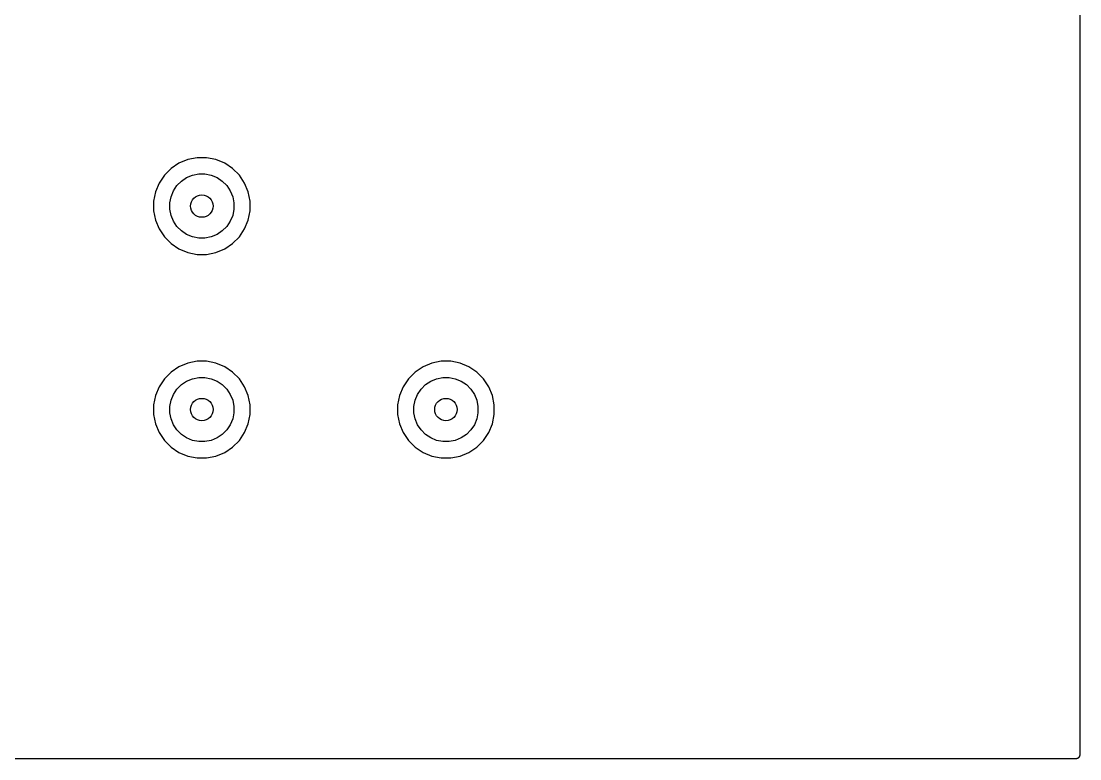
# Model space of a CAD drawing. Extents: x 191 to 259.8, y -137.9 to -38.6.
# Drawn here: x 226.77 to 259.82, y -137.9 to -114.88 of the extents above; entities that cross this region are included whole.
import ezdxf

# ---------------------------------------------------------------- set-up
doc = ezdxf.new("R2010")
doc.units = 0
doc.layers.add('BLACK', color=7, linetype='CONTINUOUS')

msp = doc.modelspace()

# ---------------------------------------------------------------- linework, layer by layer
at = {"layer": 'BLACK', "linetype": 'CONTINUOUS'}
for p, q in [((259.817, -38.76), (259.817, -137.77)), ((231.97, -119.2), (231.696, -119.314)), ((232.261, -119.142), (231.97, -119.2)), ((232.559, -119.142), (232.261, -119.142)), ((232.85, -119.2), (232.559, -119.142)), ((233.124, -119.314), (232.85, -119.2)), ((231.449, -119.479), (231.239, -119.689)), ((231.696, -119.314), (231.449, -119.479)), ((233.371, -119.479), (233.124, -119.314)), ((233.581, -119.689), (233.371, -119.479)), ((231.074, -119.936), (230.96, -120.21)), ((231.239, -119.689), (231.074, -119.936)), ((231.633, -120.013), (231.773, -119.873)), ((231.773, -119.873), (231.936, -119.764)), ((231.936, -119.764), (232.118, -119.688)), ((232.118, -119.688), (232.312, -119.65)), ((232.312, -119.65), (232.508, -119.65)), ((232.508, -119.65), (232.702, -119.688)), ((232.702, -119.688), (232.884, -119.764)), ((232.884, -119.764), (233.047, -119.873)), ((233.047, -119.873), (233.187, -120.013)), ((233.746, -119.936), (233.581, -119.689)), ((233.86, -120.21), (233.746, -119.936)), ((230.96, -120.21), (230.902, -120.501)), ((231.448, -120.358), (231.524, -120.176)), ((231.524, -120.176), (231.633, -120.013)), ((233.187, -120.013), (233.296, -120.176)), ((233.296, -120.176), (233.372, -120.358)), ((233.918, -120.501), (233.86, -120.21)), ((230.902, -120.501), (230.902, -120.799)), ((231.41, -120.552), (231.448, -120.358)), ((231.41, -120.748), (231.41, -120.552)), ((233.372, -120.358), (233.41, -120.552)), ((233.41, -120.552), (233.41, -120.748)), ((233.918, -120.799), (233.918, -120.501)), ((230.902, -120.799), (230.96, -121.09)), ((231.448, -120.942), (231.41, -120.748)), ((231.524, -121.124), (231.448, -120.942)), ((233.372, -120.942), (233.296, -121.124)), ((233.41, -120.748), (233.372, -120.942)), ((233.86, -121.09), (233.918, -120.799)), ((230.96, -121.09), (231.074, -121.364)), ((231.633, -121.287), (231.524, -121.124)), ((233.296, -121.124), (233.187, -121.287)), ((233.746, -121.364), (233.86, -121.09)), ((231.074, -121.364), (231.239, -121.611)), ((231.239, -121.611), (231.449, -121.821)), ((231.773, -121.427), (231.633, -121.287)), ((231.936, -121.536), (231.773, -121.427)), ((232.118, -121.612), (231.936, -121.536)), ((232.312, -121.65), (232.118, -121.612)), ((232.702, -121.612), (232.508, -121.65)), ((232.884, -121.536), (232.702, -121.612)), ((233.047, -121.427), (232.884, -121.536)), ((233.187, -121.287), (233.047, -121.427)), ((233.371, -121.821), (233.581, -121.611)), ((233.581, -121.611), (233.746, -121.364)), ((231.449, -121.821), (231.696, -121.986)), ((232.508, -121.65), (232.312, -121.65)), ((233.124, -121.986), (233.371, -121.821)), ((231.696, -121.986), (231.97, -122.1)), ((231.97, -122.1), (232.261, -122.158)), ((232.261, -122.158), (232.559, -122.158)), ((232.559, -122.158), (232.85, -122.1)), ((232.85, -122.1), (233.124, -121.986)), ((231.97, -125.55), (231.696, -125.664)), ((232.261, -125.492), (231.97, -125.55)), ((232.559, -125.492), (232.261, -125.492)), ((232.85, -125.55), (232.559, -125.492)), ((233.124, -125.664), (232.85, -125.55)), ((239.59, -125.55), (239.316, -125.664)), ((239.881, -125.492), (239.59, -125.55)), ((240.179, -125.492), (239.881, -125.492)), ((240.47, -125.55), (240.179, -125.492)), ((240.744, -125.664), (240.47, -125.55)), ((231.449, -125.829), (231.239, -126.039)), ((231.696, -125.664), (231.449, -125.829)), ((233.371, -125.829), (233.124, -125.664)), ((233.581, -126.039), (233.371, -125.829)), ((239.069, -125.829), (238.859, -126.039)), ((239.316, -125.664), (239.069, -125.829)), ((240.991, -125.829), (240.744, -125.664)), ((241.201, -126.039), (240.991, -125.829)), ((231.239, -126.039), (231.074, -126.286)), ((231.633, -126.363), (231.773, -126.223)), ((231.773, -126.223), (231.936, -126.114)), ((231.936, -126.114), (232.118, -126.038)), ((232.118, -126.038), (232.312, -126)), ((232.312, -126), (232.508, -126)), ((232.508, -126), (232.702, -126.038)), ((232.702, -126.038), (232.884, -126.114)), ((232.884, -126.114), (233.047, -126.223)), ((233.047, -126.223), (233.187, -126.363)), ((233.746, -126.286), (233.581, -126.039)), ((238.859, -126.039), (238.694, -126.286)), ((239.253, -126.363), (239.393, -126.223)), ((239.393, -126.223), (239.556, -126.114)), ((239.556, -126.114), (239.738, -126.038)), ((239.738, -126.038), (239.932, -126)), ((239.932, -126), (240.128, -126)), ((240.128, -126), (240.322, -126.038)), ((240.322, -126.038), (240.504, -126.114)), ((240.504, -126.114), (240.667, -126.223)), ((240.667, -126.223), (240.807, -126.363)), ((241.366, -126.286), (241.201, -126.039)), ((230.96, -126.56), (230.902, -126.851)), ((231.074, -126.286), (230.96, -126.56)), ((231.448, -126.708), (231.524, -126.526)), ((231.524, -126.526), (231.633, -126.363)), ((233.187, -126.363), (233.296, -126.526)), ((233.296, -126.526), (233.372, -126.708)), ((233.86, -126.56), (233.746, -126.286)), ((233.918, -126.851), (233.86, -126.56)), ((238.58, -126.56), (238.522, -126.851)), ((238.694, -126.286), (238.58, -126.56)), ((239.068, -126.708), (239.144, -126.526)), ((239.144, -126.526), (239.253, -126.363)), ((240.807, -126.363), (240.916, -126.526)), ((240.916, -126.526), (240.992, -126.708)), ((241.48, -126.56), (241.366, -126.286)), ((241.538, -126.851), (241.48, -126.56)), ((230.902, -126.851), (230.902, -127.149)), ((231.41, -126.902), (231.448, -126.708)), ((233.372, -126.708), (233.41, -126.902)), ((233.918, -127.149), (233.918, -126.851)), ((238.522, -126.851), (238.522, -127.149)), ((239.03, -126.902), (239.068, -126.708)), ((240.992, -126.708), (241.03, -126.902)), ((241.538, -127.149), (241.538, -126.851)), ((230.902, -127.149), (230.96, -127.44)), ((231.41, -127.098), (231.41, -126.902)), ((231.448, -127.292), (231.41, -127.098)), ((233.41, -127.098), (233.372, -127.292)), ((233.41, -126.902), (233.41, -127.098)), ((233.86, -127.44), (233.918, -127.149)), ((238.522, -127.149), (238.58, -127.44)), ((239.03, -127.098), (239.03, -126.902)), ((239.068, -127.292), (239.03, -127.098)), ((241.03, -127.098), (240.992, -127.292)), ((241.03, -126.902), (241.03, -127.098)), ((241.48, -127.44), (241.538, -127.149)), ((230.96, -127.44), (231.074, -127.714)), ((231.524, -127.474), (231.448, -127.292)), ((231.633, -127.637), (231.524, -127.474)), ((233.296, -127.474), (233.187, -127.637)), ((233.372, -127.292), (233.296, -127.474)), ((233.746, -127.714), (233.86, -127.44)), ((238.58, -127.44), (238.694, -127.714)), ((239.144, -127.474), (239.068, -127.292)), ((239.253, -127.637), (239.144, -127.474)), ((240.916, -127.474), (240.807, -127.637)), ((240.992, -127.292), (240.916, -127.474)), ((241.366, -127.714), (241.48, -127.44)), ((231.074, -127.714), (231.239, -127.961)), ((231.773, -127.777), (231.633, -127.637)), ((231.936, -127.886), (231.773, -127.777)), ((232.118, -127.962), (231.936, -127.886)), ((232.884, -127.886), (232.702, -127.962)), ((233.047, -127.777), (232.884, -127.886)), ((233.187, -127.637), (233.047, -127.777)), ((233.581, -127.961), (233.746, -127.714)), ((238.694, -127.714), (238.859, -127.961)), ((239.393, -127.777), (239.253, -127.637)), ((239.556, -127.886), (239.393, -127.777)), ((239.738, -127.962), (239.556, -127.886)), ((240.504, -127.886), (240.322, -127.962)), ((240.667, -127.777), (240.504, -127.886)), ((240.807, -127.637), (240.667, -127.777)), ((241.201, -127.961), (241.366, -127.714)), ((231.239, -127.961), (231.449, -128.171)), ((231.449, -128.171), (231.696, -128.336)), ((232.312, -128), (232.118, -127.962)), ((232.508, -128), (232.312, -128)), ((232.702, -127.962), (232.508, -128)), ((233.124, -128.336), (233.371, -128.171)), ((233.371, -128.171), (233.581, -127.961)), ((238.859, -127.961), (239.069, -128.171)), ((239.069, -128.171), (239.316, -128.336)), ((239.932, -128), (239.738, -127.962)), ((240.128, -128), (239.932, -128)), ((240.322, -127.962), (240.128, -128)), ((240.744, -128.336), (240.991, -128.171)), ((240.991, -128.171), (241.201, -127.961)), ((231.696, -128.336), (231.97, -128.45)), ((231.97, -128.45), (232.261, -128.508)), ((232.261, -128.508), (232.559, -128.508)), ((232.559, -128.508), (232.85, -128.45)), ((232.85, -128.45), (233.124, -128.336)), ((239.316, -128.336), (239.59, -128.45)), ((239.59, -128.45), (239.881, -128.508)), ((239.881, -128.508), (240.179, -128.508)), ((240.179, -128.508), (240.47, -128.45)), ((240.47, -128.45), (240.744, -128.336)), ((259.814, -137.796), (259.811, -137.808)), ((259.816, -137.784), (259.814, -137.796)), ((259.814, -137.796), (259.814, -137.796)), ((259.814, -137.796), (259.814, -137.796)), ((259.817, -137.772), (259.816, -137.784)), ((259.817, -137.77), (259.817, -137.771)), ((259.817, -137.771), (259.817, -137.771)), ((259.817, -137.771), (259.817, -137.771)), ((259.817, -137.771), (259.817, -137.772)), ((259.69, -137.897), (191.16, -137.897)), ((259.702, -137.896), (259.69, -137.897)), ((259.714, -137.895), (259.702, -137.896)), ((259.715, -137.895), (259.714, -137.895)), ((259.714, -137.895), (259.714, -137.895)), ((259.726, -137.891), (259.715, -137.895)), ((259.738, -137.888), (259.726, -137.891)), ((259.749, -137.882), (259.738, -137.887)), ((259.738, -137.887), (259.738, -137.888)), ((259.738, -137.888), (259.738, -137.888)), ((259.76, -137.876), (259.749, -137.882)), ((259.77, -137.868), (259.76, -137.876)), ((259.76, -137.876), (259.76, -137.876)), ((259.76, -137.876), (259.76, -137.876)), ((259.779, -137.861), (259.77, -137.868)), ((259.787, -137.851), (259.779, -137.86)), ((259.779, -137.86), (259.779, -137.86)), ((259.779, -137.86), (259.779, -137.861)), ((259.795, -137.842), (259.787, -137.851)), ((259.801, -137.83), (259.795, -137.841)), ((259.795, -137.841), (259.795, -137.841)), ((259.795, -137.841), (259.795, -137.842)), ((259.807, -137.82), (259.801, -137.83)), ((259.811, -137.808), (259.807, -137.819)), ((259.807, -137.819), (259.807, -137.82)), ((259.807, -137.82), (259.807, -137.82))]:
    msp.add_line(p, q, dxfattribs=at)
at = {"layer": 'BLACK'}
for centre in [(232.41, -120.65), (232.41, -127), (240.03, -127)]:
    msp.add_circle(centre, 0.35, dxfattribs=at)

doc.saveas('drawing.dxf')
